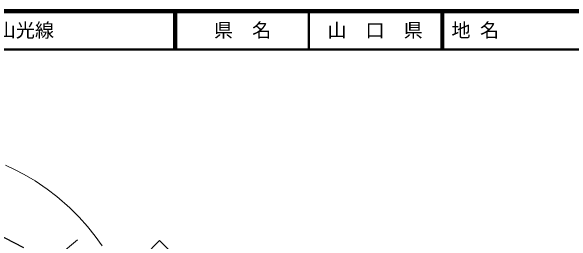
# Model space of a CAD drawing. Units: millimetres at full size, sheet at 1:1000; details may follow other scales. Extents: x 40000 to 680000, y 20000 to 380000.
# Drawn here: x 255015 to 401924, y 319526 to 380000 of the extents above; entities that cross this region are included whole.
import ezdxf
from ezdxf.enums import TextEntityAlignment as Align

# ---------------------------------------------------------------- set-up
doc = ezdxf.new("R2010")
doc.units = ezdxf.units.MM
doc.header["$LTSCALE"] = 1000
for name, color, linetype, lineweight in [('M-BGD', 7, 'Continuous', 25), ('M-STR-HTXT', 7, 'Continuous', 13), ('M-STR-STRC', 7, 'Continuous', 25), ('M-TTL', 2, 'Continuous', 140), ('M-TTL-LINE', 7, 'Continuous', 50)]:
    doc.layers.add(name, color=color, linetype=linetype, lineweight=lineweight)
doc.layers.add('M-TTL-TXT', color=7, linetype='Continuous')
doc.styles.add('ＭＳ ゴシック', font='')
doc.styles.get('ＭＳ ゴシック').set_extended_font_data('MS Gothic')

msp = doc.modelspace()

# ---------------------------------------------------------------- linework, layer by layer
at = {"layer": 'M-BGD'}
msp.add_lwpolyline([(258333, 317935), (253453, 320475), (250530, 321835), (247355, 323031), (239549, 325817), (236969, 326789), (235072, 327662), (232673, 328957), (228960, 331090), (227138, 332401)], dxfattribs=at)
at = {"layer": 'M-STR-HTXT'}
msp.add_line((263118, 312410), (272392, 320037), dxfattribs=at)
msp.add_lwpolyline([(253535, 339604), (255837, 338524), (258401, 337178), (261263, 335479), (264401, 333356), (266996, 331368), (270391, 328399), (272837, 325956), (274969, 323576), (277029, 321010), (278835, 318497)], dxfattribs=at)
at = {"layer": 'M-STR-STRC'}
for p in [(289414, 315334), (298414, 315333)]:
    msp.add_line(p, (293914, 319834), dxfattribs=at)
at = {"layer": 'M-TTL'}
msp.add_line((680000, 380000), (40000, 380000), dxfattribs=at)
at = {"layer": 'M-TTL-LINE'}
for p, q in [((297750, 380000), (297750, 370000)), ((298250, 380000), (298250, 370000)), ((333000, 380000), (333000, 370000)), ((367750, 380000), (367750, 370000)), ((368250, 380000), (368250, 370000)), ((40000, 370000), (680000, 370000))]:
    msp.add_line(p, q, dxfattribs=at)

# ---------------------------------------------------------------- texts
at = {"layer": 'M-TTL-TXT', "style": 'ＭＳ ゴシック'}
for s, p in [('主要地方道\u3000徳山光線', (216234, 375000)), ('地 名', (370380, 375000))]:
    msp.add_text(s, height=3666, dxfattribs=at).set_placement(p, align=Align.MIDDLE_LEFT)
for s, p in [('県\u3000名', (315625, 375000)), ('山\u3000口\u3000県', (350375, 375000))]:
    msp.add_text(s, height=3666, dxfattribs=at).set_placement(p, align=Align.MIDDLE_CENTER)

doc.saveas('drawing.dxf')
